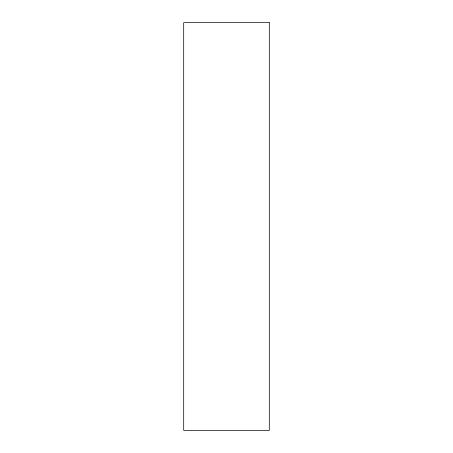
<?xml version="1.0" encoding="UTF-8"?>
<svg xmlns="http://www.w3.org/2000/svg" width="453" height="453" viewBox="0 0 453 453"><rect width="100%" height="100%" fill="white"/><g stroke="black" fill="none" stroke-linecap="round" stroke-linejoin="round"><path stroke-width="0.68" d="M269.309 22.65L183.691 22.65L183.691 430.35L269.309 430.35L269.309 22.65"/></g></svg>
